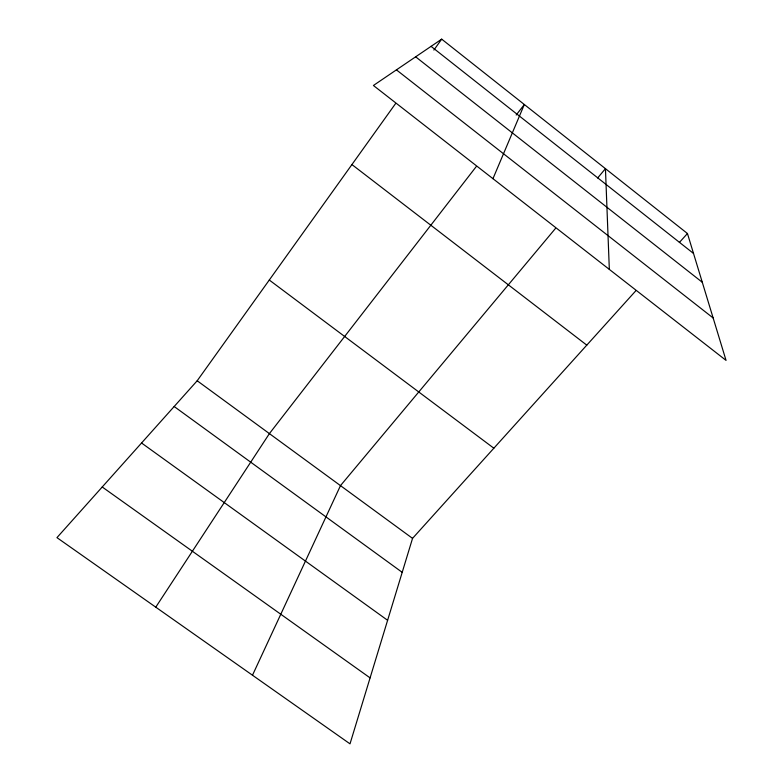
<?xml version="1.0" encoding="UTF-8"?>
<svg xmlns="http://www.w3.org/2000/svg" width="783" height="783" viewBox="0 0 783 783"><rect width="100%" height="100%" fill="white"/><g stroke="black" fill="none" stroke-linecap="round" stroke-linejoin="round"><path stroke-width="1.17" d="M635.727 290.875L412.543 538.371L350.011 743.85L56.953 537.637L197.189 380.763L395.523 103.65M492.957 178.681L524.336 104.511L516.193 115.013M252.488 675.23L340.478 485.626L555.529 228.372M155.768 607.168L269.401 433.616L476.26 166.573M433.88 50.063L441.69 39.15L687.454 233.52L726.047 360.386L373.413 85.484L441.69 39.15M597.644 177.986L605.445 168.658L609.331 269.401M679.37 242.476L687.454 233.52M102.23 486.997L370.085 677.882M141.557 443.002L387.605 620.293M174.169 406.514L402.208 572.334M197.189 380.763L412.543 538.371M269.283 280.03L493.848 448.209M351.919 164.567L586.79 345.137M396.423 69.863L713.137 317.967M415.646 56.816L702.282 282.272M431.071 46.354L693.513 253.447"/></g></svg>
